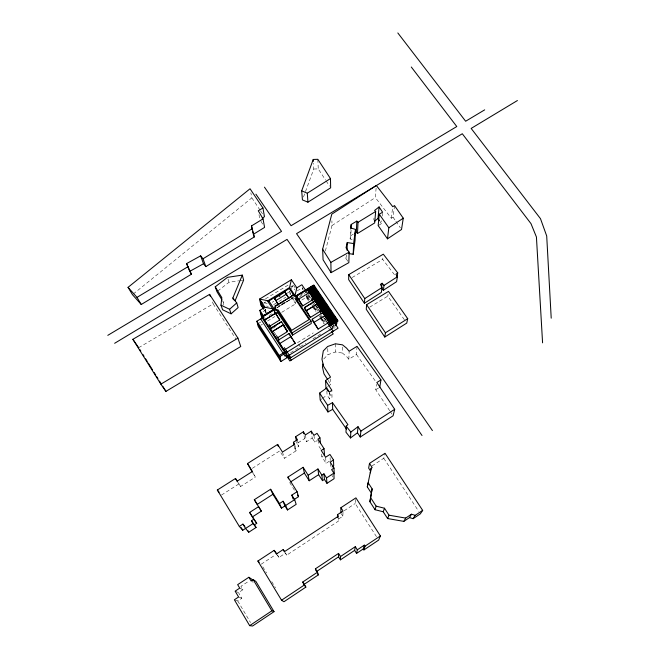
<?xml version="1.0" encoding="UTF-8"?>
<svg xmlns="http://www.w3.org/2000/svg" width="659" height="659" viewBox="0 0 659 659"><rect width="100%" height="100%" fill="white"/><g stroke="black" fill="none" stroke-linecap="round" stroke-linejoin="round"><path stroke-width="0.49" stroke-dasharray="3.29 2.47" d="M357.005 346.337L356.494 354.501L348.85 359.237L346.321 356.214L342.392 353.051L342.499 344.846M347.845 261.236L345.851 258.369L345.884 256.442M352.104 239.555L350.135 238.953L350.448 227.874M350.135 238.953L350.893 235.601L351.082 229.513M284.457 551.641L286.706 555.158L338.438 521.088L337.54 519.671L342.869 516.17L343.042 511.03M348.85 359.237L349.146 351.206M394.56 205.641L393.061 217.231L391.289 218.244L375.333 197.552L376.338 185.492M373.818 219.999L373.983 218.088M378.175 225.617L381.413 223.673L381.709 220.806M382.195 216.045L382.492 213.178M223.137 305.117L223.459 302.316L222.808 300.438M394.444 274.655L382.698 259.399L383.003 256.788M376.478 536.681L355.201 503.517L355.901 497.858M391.289 218.244L392.739 206.671M404.379 319.73L387.797 296.146L388.069 294.243M389.733 410.755L375.745 389.733L376.553 384.321M345.851 258.369L347.013 253.287M292.036 298.527L276.978 307.514M290.149 294.565L290.619 292.637M291.542 288.782L292.234 285.891L291.888 283.255M372.014 465.929L383.769 458.269L385.029 453.293M325.373 250.964L331.988 225.543L331.914 220.79M303.502 197.008L313.758 169.025L313.445 163.275M323.726 358.982L327.968 354.649L335.522 352.005L342.392 353.051M133.266 294.029L251.837 197.848L250.84 192.799M217.742 291.047L228.994 282.291L238.747 280.825M326.864 390.976L327.062 395.029L329.64 399.041L332.012 397.237L331.815 390.219M320.2 400.021L321.724 398.909M322.482 398.357L327.062 395.029M325.925 387.854L327.531 386.718M328.339 386.149L330.76 384.452L330.587 378.925M235.139 591.148L238.5 592.622L242.932 589.698L240.93 586.329L249.275 580.834M235.222 600.069L237.759 600.967L241.845 598.265L238.5 592.622M261.236 564.178L275.198 555.002M344.212 510.741L355.201 503.517M276.401 554.013L278.988 557.44L285.487 553.165L286.706 555.158M331.988 225.543L375.333 197.552M321.592 454.035L321.847 456.736L326.065 463.31L329.418 461.152M321.847 456.736L323.19 455.871M320.776 449.158L318.627 445.814L319.936 444.973M304.063 435.714L304.573 438.663L306.509 441.687L312.193 438.062L311.534 433.128M252.331 468.327L279.704 450.913L284.367 458.318L296.171 450.781L294.68 444.29M237.133 481.194L240.601 486.499L255.354 477.075L252.413 471.457M312.193 438.062L314.78 442.09L317.02 440.657M296.171 450.781L294.944 448.845L298.824 446.374L296.995 443.491L304.573 438.663M221.49 495.049L239.003 483.879L237.998 482.339M290.57 352.738L305.982 343.15M312.967 338.8L321.757 333.339M334.442 327.004L335.134 326.576M334.459 328.174L335.151 327.737M375.745 389.733L379.749 387.237M297.497 342.688L313.231 332.919M273.147 328.141L276.558 326.04M299.211 297.135L304.944 293.617M260.758 325.233L262.381 324.236M267.488 321.057L274.844 316.551M281.747 312.325L295.652 303.799L295.389 301.764M301.789 300.043L308.082 296.237M297.201 290.858L302.193 287.81L303.214 289.326M284.564 302.308L278.699 305.447M277.134 307.555L292.654 298.066M276.558 308.124L293.337 297.646M300.273 295.29L306.155 291.698M269.07 315.562L272.381 313.544M259.242 322.992L260.89 321.987M265.528 298.824L289.202 284.441M263.559 303.338L266.162 301.748M290.495 286.945L292.234 285.891L294.902 289.861M272.151 302.3L273.905 301.229M287.093 293.189L289.729 291.583M273.6 304.664L277.95 302.003M278.823 301.476L285.8 297.225M263.081 311.666L265.602 310.125L268.378 310.702M369.699 307.168L387.797 296.146M350.893 235.601L353.224 234.2M352.137 277.521L382.698 259.399M138.678 347.672L213.17 303.857L212.453 301.954M239.719 280.676L242.644 280.232M313.758 169.025L318.248 168.893L325.579 180.08M292.217 297.786L295.562 298.453M263.962 302.778L267.661 303.527M266.45 306.04L268.279 306.419M238.599 596.98L241.845 598.265M239.728 588.125L242.932 589.698M251.787 581.403L253.204 582.301M356.494 354.501L375.679 381.512M393.061 217.231L395.318 220.501M395.878 221.317L400.392 227.857M316.658 306.089L317.786 307.761M325.093 318.61L326.213 320.274M315.323 304.433L318.149 308.626M324.912 318.676L326.04 320.348M306.715 291.945L308.412 294.466M308.98 295.306L310.677 297.835M314.046 302.827L315.768 305.397M316.328 306.221L318.05 308.766M324.261 318.009L326.048 320.653M308.107 294.82L310.356 298.165M314.854 304.845L318.223 309.854M322.721 316.526L325.53 320.702M307.423 295.257L310.793 300.257M313.041 303.593L318.099 311.122M320.908 315.282L325.398 321.971M309.549 299.853L306.74 295.677L306.855 296.937L309.145 300.347M314.598 307.366L317.407 311.542M320.216 315.719L321.905 318.223M322.465 319.063L325.274 323.239M328.643 328.248L330.324 330.752M313.733 307.168L317.177 312.284M321.188 318.256L324.623 323.371M306.616 296.929L308.997 300.471M311.666 304.45L313.56 307.267M313.915 307.794L316.979 312.358M319.533 316.147L321.543 319.145M321.773 319.483L324.582 323.668M308.461 300.768L306.171 297.357L306.048 296.097M312.481 306.74L315.916 311.855M319.928 317.827L323.94 323.8M293.444 285.248L295.594 288.453M251.837 197.848L260.083 210.18M260.635 211.004L263.929 215.93M292.291 297.761L295.487 302.563M290.866 296.632L295.652 303.799M390.293 411.595L391.973 414.116M298.494 344.187L299.977 346.436M383.769 458.269L418.663 511.285M379.955 221.449L381.413 223.673M264.531 308.511L265.602 310.125M266.236 312.967L264.119 309.746L266.195 312.992M326.139 180.945L329.525 186.102M264.547 317.465L266.203 319.994M274.193 332.194L275.932 334.846M329.245 392.97L332.012 397.237M213.17 303.857L235.79 338.841M328.166 380.391L330.76 384.452M331.881 475.296L332.976 477.009M341.337 513.765L342.869 516.17M289.655 482.528L294.87 490.848M252.727 472.816L255.354 477.075M222.454 300.685L223.459 302.316M239.003 483.879L240.601 486.499M277.703 555.323L278.988 557.44M262.817 566.798L266.516 572.91M271.796 581.65L275.495 587.77M237.759 600.967L250.535 622.557M260.939 221.243L263.023 224.76M227.973 278.996L228.994 282.291M282.464 452.074L284.367 458.318M294.285 446.036L294.944 448.845M296.575 441.571L296.995 443.491M265.363 309.162L265.989 312.036M297.431 439.734L298.824 446.374M258.987 214.645L259.901 219.48M305.381 434.899L306.509 441.687M289.688 291.286L290.207 294.927M313.939 435.311L314.78 442.09M302.184 287.785L302.399 289.812M318.025 440.105L318.627 445.814M305.471 290.1L305.735 292.818M306.147 291.105L306.336 293.098M306.435 294.095L306.715 297.077M306.872 289.243L307.185 292.687M325.62 457.239L326.065 463.31M330.233 463.104L330.48 468.038M330.101 457.527L330.25 460.608M317.827 159.313L318.248 168.893M327.729 348.529L327.968 354.649M329.368 392.072L329.64 399.041M335.431 343.784L335.522 352.005M338.429 516.154L338.438 521.088"/><path stroke-width="0.99" d="M340.835 512.966L340.917 507.694L355.901 497.858L380.375 535.94L378.661 540.083L363.925 549.927L363.282 548.914L364.336 545.133L365.012 546.187L363.925 549.927M340.505 556.525L355.308 546.657L354.624 550.38L340.431 559.845L340.505 556.525L338.553 553.412L315.406 568.816L316.048 570.694M347.079 250.354L347.244 242.553L353.603 243.575L353.199 254.283L348.776 253.567M347.244 242.553L346.049 247.768L349.122 252.166L348.842 262.661L331.073 272.645L323.075 259.761L322.638 249.184L331.798 214.142L376.338 185.492L392.739 206.671L394.56 205.641L403.267 218.195L401.52 229.489L387.484 238.83L378.175 225.617L379.271 214.224L382.591 212.231L379.09 206.926L374.625 210.435L375.663 211.481L374.674 222.94L357.491 233.508L356.338 232.33L356.824 221.094L351.231 224.439L350.448 227.874L355.506 229.406L355.053 240.453L353.199 254.283M348.776 274.622L348.644 279.589L364.394 303.255L381.372 292.374L381.965 287.563L380.432 284.358L382.121 283.263L384.008 285.405L383.381 290.24L396.586 281.69L397.393 276.755L395.935 274.259L397.723 272.884L383.307 254.185L348.776 274.622L364.757 298.576L364.394 303.255M351.107 228.5L351.231 224.439M332.49 402.649L332.671 409.338L327.951 411.966L327.63 405.343L332.49 402.649L347.903 424.635L346.197 426.175L345.983 432.23L350.489 437.955L357.466 432.757L358.018 426.711L350.835 432.057L350.489 437.955M357.491 233.508L358.01 222.297L356.824 221.094M366.635 304.672L366.247 309.269L384.782 337.037L406.751 323.091L407.707 318.676L388.481 291.385L366.635 304.672L385.433 332.787L384.782 337.037M379.46 220.707L378.002 218.491L379.09 206.926M328.141 391.265L325.925 387.854L325.546 380.581L330.53 377.088L323.577 366.239L321.979 359.221L323.289 350.942L327.655 346.494L335.431 343.784L342.499 344.846L346.543 348.1L349.146 351.206L357.005 346.337L380.943 379.955L376.824 382.517L394.692 409.297L393.085 415.796L360.259 437.016L360.893 431.093L358.018 426.711M242.298 275.116L232.866 297.942L236.721 302.926L238.138 307.555L231.095 313.824L222.618 309.771L220.979 305.166L221.836 297.621L215.238 286.838L227.462 277.348L242.298 275.116L243.624 280.083L235.106 300.759M387.484 238.83L388.835 227.759L379.271 214.224M382.121 283.263L381.528 288.131L383.381 290.24M353.603 243.575L355.506 229.406M370.753 471.383L368.661 468.112L369.493 463.401L385.029 453.293L422.666 510.371L415.252 515.322L411.496 514.209L409.486 517.595L403.827 521.368L387.624 518.551L383.225 511.763L375.078 509.728L369.897 501.697L372.129 488.871L368.117 482.693L367.31 486.91L371.215 492.924M369.897 501.697L372.129 488.871M322.926 364.023L322.449 367.047L324.006 373.892L327.647 379.576M397.08 276.871L397.723 272.884M379.749 387.237L380.943 379.955M370.267 472.857L371.149 468.269L372.187 467.593L369.493 463.401M367.31 486.91L371.149 468.269M354.624 550.38L356.544 553.412L357.31 549.82L364.336 545.133M296.847 300.883L297.423 298.469L297.11 295.94L292.431 294.993L292.242 295.809L276.096 305.669L275.231 305.488L274.136 309.985L274.622 312.415L278.007 313.107L292.555 335.134L311.27 323.553L311.064 321.197L296.344 299.186L297.11 295.94M294.96 295.693L296.838 287.818L301.871 284.754L305.471 290.1M260.948 304.919L263.592 308.947L260.948 304.919L259.58 299.071L268.897 300.965L289.301 288.551L291.418 279.737L296.838 287.818M375.078 509.728L376.108 506.137L370.778 497.883M383.225 511.763L384.485 508.229L376.108 506.137M301.69 190.863L313.239 159.445L317.827 159.313L330.48 178.573L330.653 187.823L307.934 202.189L302.44 199.908L301.69 190.863L307.292 193.194L330.48 178.573M387.624 518.551L389.008 515.198L384.485 508.229M403.827 521.368L405.68 518.089L411.496 514.209M409.486 517.595L413.135 518.674L415.252 515.322M422.666 510.371L420.351 513.847L413.135 518.674M231.095 313.824L229.579 309.277L236.721 302.926M262.933 208.005L258.262 210.781L263.032 218.854L251.507 225.93L254.308 236.952L205.839 266.607L203.021 258.765L200.641 255.857L186.563 263.608L191.448 274.202L141.248 304.491L132.467 294.672L128.052 287.349L250.041 188.762L262.933 208.005L264.481 216.753L262.191 218.113M374.386 221.35L378.002 218.491M327.951 411.966L320.2 400.021L319.648 393.077L326.716 387.945L329.368 392.072L331.815 390.219L325.546 380.581M276.846 553.922L274.169 550.347L257.875 561.031L281.541 600.225L283.938 601.749L305.85 587.12L302.646 582.078L317.49 572.185L315.406 568.816M305.85 587.12L304.153 584.352L318.371 574.87L317.49 572.185M281.541 600.225L304.417 584.961M365.012 546.187L380.375 535.94M356.544 553.412L363.282 548.914M249.662 625.655L271.862 610.819L274.045 611.659L252.578 626.009L249.662 625.655L234.373 599.772L238.599 596.98L235.139 591.148L239.728 588.125L237.66 584.648L248.871 577.268L251.771 579.187L252.628 580.612M316.378 571.641L338.561 556.863L338.553 553.412M388.835 227.759L403.267 218.195M274.045 611.659L255.906 581.427L253.147 579.591L251.079 580.95L248.871 577.268M284.564 551.723L283.181 549.557L276.401 554.013L274.169 550.347M337.523 517.677L337.49 514.679L343.042 511.03L340.917 507.694M239.332 526.426L242.767 530.231L253.105 523.584L256.063 527.488L248.781 532.217L245.56 528.469L242.916 524.111L239.332 526.426L217.33 490.032L235.477 478.483L237.487 481.572M322.465 480.65L324.442 479.373L323.94 473.829L321.889 475.155L322.465 480.65L318.651 474.661L317.943 468.961L308.181 475.263L309.219 480.757L318.651 474.661M333.899 473.154L334.072 478.714L326.963 483.327L326.543 477.923L333.899 473.154L331.634 469.62L334.014 468.079L330.192 462.124L333.512 459.974L329.953 454.446L325.62 457.239L321.254 450.443L324.03 448.664L317.926 439.158L319.953 437.864L317.037 433.334L313.939 435.311L311.27 431.151L305.381 434.899L303.387 431.777L295.537 436.76L296.369 440.607M256.73 523.32L253.797 519.276L251.417 520.808L254.432 524.811L256.73 523.32L249.629 512.438L258.583 506.664L261.343 511.129L252.702 516.714M294.285 499.415L298.519 496.672L297.094 491.713L287.925 477.091L303.14 467.305L308.181 475.263M281.5 508.13L284.976 505.881L283.057 501.235L279.465 503.567L281.5 508.13L272.925 494.291L270.594 489.25L254.316 499.711L261.343 511.129M294.664 499.646L296.171 504.341L287.513 509.967L285.685 505.461L294.664 499.646L291.83 495.115L297.094 491.713M384.008 285.405L397.393 276.755M360.893 431.093L394.692 409.297M332.087 467L333.685 465.962L333.512 459.974M290.52 481.968L304.351 473.063L303.14 467.305M272.925 494.291L257.216 504.407L254.316 499.711M364.757 298.576L381.965 287.563M294.071 445.097L293.412 442.288L297.431 439.734L295.537 436.76M385.433 332.787L407.707 318.676M252.199 471.968L247.52 463.532L277.637 444.421L282.464 452.074L294.68 444.29L293.412 442.288M286.138 354.921L286.698 357.919L280.965 361.494L279.927 356.552L337.886 320.521L313.841 284.985L295.281 296.328M334.393 323.462L337.886 321.295L333.891 315.381M335.11 324.22L337.194 322.918M286.607 355.25L285.05 356.214L260.775 319.088L262.315 318.149M332.424 326.74L333.948 325.793L309.384 289.375L307.868 290.298M335.126 325.406L336.51 324.541L335.373 322.861M318.14 329.055L329.105 322.251L325.233 315.406L323.207 312.399L312.218 319.195L312.308 320.348L318.14 329.055L312.218 319.187M286.517 350.992L279.243 355.506L280.297 360.465M328.792 324.73L335.909 320.307L313.231 286.78L307.547 290.257M315.521 302.094L315.439 300.875L304.466 307.621L304.59 308.816L310.373 317.465L321.32 310.702L317.449 303.865L315.439 300.875L304.466 307.613L306.46 310.595L317.449 303.857L321.32 310.702M278.024 340.324L289.169 333.429L295.15 343.331L284.021 350.242L278.024 340.324L278.246 341.411M292.555 335.134L292.201 332.861L311.064 321.197M314.236 322.21L325.233 315.406M280.026 343.388L291.179 336.477M272.324 331.625L283.461 324.772L287.431 331.625L276.327 338.479L270.338 328.577L281.467 321.74L270.338 328.577L270.585 329.714M317.449 303.865L306.468 310.62L310.373 317.465M358.01 222.297L375.663 211.481M279.762 320.002L268.683 326.806L262.702 316.93L273.806 310.142L279.762 320.002L274.564 312.119M313.354 298.799L313.593 299.227L302.67 305.933L296.921 297.349M272.315 331.609L283.461 324.763L287.431 331.625L283.765 326.065M268.897 300.965L274.301 309.153L264.951 307.242L259.868 310.331L263.443 315.776L275.478 308.42M274.844 308.947L261.59 317.037L287.34 356.371L333.174 327.844L308.832 291.723M295.924 296.056L307.135 289.202M313.593 299.227L307.72 289.416L296.764 296.113L302.67 305.933L302.423 305.504M280.965 361.494L258.312 326.732L256.878 321.221L262.686 317.671L289.425 358.504L338.083 328.174L310.356 287.11L310.43 287.958M203.021 258.765L252.529 228.566M288.955 298.453L285.125 291.912L274.548 298.354L278.016 304.211M274.704 299.211L275.371 298.807M279.334 296.393L279.993 295.998M286.55 294.054L275.973 300.504L278.395 304.895M263.443 315.776L274.301 309.153M291.418 279.737L259.58 299.071L264.951 307.242M128.052 287.349L137.006 297.366L188.317 266.5M114.641 343.29L287.036 239.39L422.015 435.5M517.414 100.539L471.152 128.423L540.487 218.681L546.706 235.996L551.212 318.182M354.781 233.27L356.338 232.33M165.92 391.372L240.757 346.519L237.924 338.133L209.587 294.367L132.879 339.303L160.845 384.172L165.92 391.372L162.715 386.232M107.788 335.349L281.533 231.4L255.914 194.174M484.678 109.855L465.641 121.24L397.822 32.95M160.845 384.172L237.924 338.133M331.073 272.645L330.859 262.389L349.122 252.166M205.839 266.607L203.507 263.757L189.726 271.368L187.972 267.06M389.008 515.198L405.68 518.089M262.117 302.399L260.272 302.02L264.004 307.695M274.136 309.985L277.554 310.677L292.201 332.861M277.019 311.839L278.584 312.16M220.979 305.166L229.579 309.277M257.875 561.031L259.218 562.292M242.916 524.111L244.901 526.442M217.33 490.032L219.109 492.182M346.197 426.175L350.835 432.057M411.298 67.012L456.786 126.544L291.064 225.699L264.465 187.148M332.671 409.338L346.486 429.091M132.879 339.303L138.678 347.672M432.419 430.574L296.55 233.648L462.297 133.752L530.981 223.623L536.426 237.001L542.579 342.845M313.898 285.841L315.043 287.53M317.325 290.899L323.61 300.191M325.892 303.568L328.182 306.946M329.895 309.475L332.177 312.852M313.14 285.413L337.186 320.949M312.448 285.833L336.485 321.386M311.748 286.261L335.785 321.823M311.056 286.69L335.085 322.259M333.685 323.132L309.664 287.538L309.73 288.387M308.964 287.967L332.984 323.569M332.284 323.997L308.264 288.387L308.338 289.235M307.572 288.815L331.584 324.434M307.72 289.416L309.714 292.39L298.758 299.087L299.005 299.524M308.585 291.789L310.447 294.565M311.443 296.031L314.903 301.179M316.592 303.667L318.305 306.221M318.684 306.789L322.877 313M311.188 298.585L313.511 302.036M318.602 309.598L321.477 313.865M326.526 321.37L333.174 331.238M331.65 331.601L333.223 333.932L289.861 360.975L286.237 355.432M295.496 296.328L289.614 287.538L267.521 300.982L273.37 309.854M289.301 288.551L294.186 295.858M285.676 293.403L286.714 294.96M286.92 295.273L287.538 296.204M287.752 296.517L288.576 297.769M302.646 582.078L304.153 584.352M281.467 321.74L283.461 324.772M289.878 335.349L291.986 338.545M293.041 340.143L295.15 343.331L294.902 342.911M357.466 432.757L360.259 437.016M268.963 324.212L271.994 328.833M276.434 335.612L279.309 340.003M284.276 347.573L290.85 357.606M260.56 313.198L262.587 316.287M288.691 356.132L291.278 360.094M262.743 318.305L261.244 316.007L259.868 310.331M256.878 321.221L279.927 356.552M257.603 323.997L279.778 358.01M319.648 393.077L327.63 405.343M323.94 473.829L326.543 477.923M317.943 468.961L321.889 475.155M324.442 479.373L326.963 483.327M337.49 514.679L338.429 516.154L284.457 551.641L283.181 549.557M355.308 546.657L357.31 549.82M304.351 473.063L309.219 480.757M338.561 556.863L340.431 559.845M297.473 495.008L298.519 496.672M322.638 249.184L330.859 262.389M139.741 349.385L140.812 351.099M142.945 354.526L144.016 356.239M145.623 358.809L147.221 361.379M148.291 363.093L152.567 369.946M154.165 372.516L155.771 375.086M156.834 376.8L157.905 378.513M159.511 381.083L161.109 383.662M283.057 501.235L285.685 505.461M284.976 505.881L287.513 509.967M270.594 489.25L279.465 503.567M317.374 573.256L318.371 574.87M247.52 463.532L252.413 471.457L237.133 481.194L235.477 478.483M221.951 299.861L216.943 291.665L215.238 286.838M249.629 512.438L253.797 519.276M254.432 524.811L256.063 527.488M251.417 520.808L253.105 523.584M190.154 272.076L191.448 274.202M247.759 530.528L248.781 532.217M241.169 527.595L242.767 530.231M253.147 579.591L271.862 610.819M137.006 297.366L141.248 304.491M186.563 263.608L187.263 265.33M254.308 236.952L253.295 234.357L264.58 227.404L263.032 218.854M209.587 294.367L210.303 296.262M200.641 255.857L203.507 263.757M291.83 495.115L293.123 498.995M287.925 477.091L288.502 478.904M277.637 444.421L278.23 446.275M232.866 297.942L233.451 299.82M262.702 316.938L262.982 318.099M251.507 225.93L252.298 229.678M252.702 231.548L253.097 233.418M277.554 310.677L278.007 313.107M303.387 431.777L303.725 433.746M285.125 291.912L285.256 292.785M311.27 431.151L311.534 433.128M296.311 297.094L296.501 298.651M319.953 437.864L320.496 443.606M324.03 448.664L324.533 455.007M307.292 193.194L307.934 202.189M313.239 159.445L313.346 161.356M323.207 312.399L323.264 313.577L330.884 325.151M334.014 468.079L334.179 473.805M296.212 296.319L295.496 299.31L309.063 319.607L291.673 330.348L278.164 309.911L275.017 309.269L276.03 305.125L276.821 305.29L291.715 296.196L291.896 295.446L296.212 296.319M275.791 313.157L264.679 319.953L275.791 313.149M275.964 300.496L274.548 298.354L275.973 300.504M289.35 334.55L289.169 333.438L289.35 334.55"/></g></svg>
